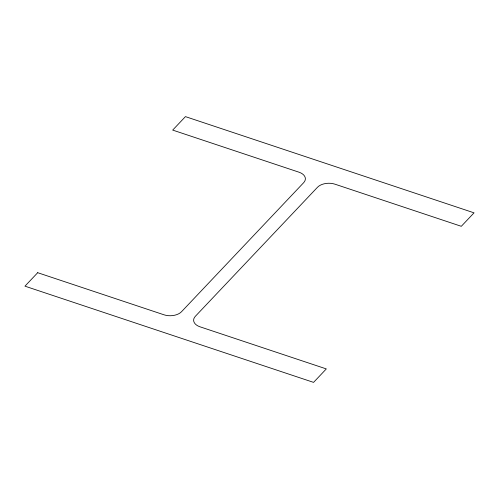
<?xml version="1.0" encoding="UTF-8"?>
<svg xmlns="http://www.w3.org/2000/svg" width="499" height="499" viewBox="0 0 499 499"><rect width="100%" height="100%" fill="white"/><g stroke="black" fill="none" stroke-linecap="round" stroke-linejoin="round"><path stroke-width="0.75" d="M37.699 272.697L24.95 286.164L313.565 382.377L326.315 368.911L200.037 326.814A12.849 7.735 -1.3 0 1 195.34 316.316L317.47 187.287A12.849 7.735 -1.3 0 1 335.029 184.206L461.301 226.303L474.05 212.836L185.435 116.623L172.685 130.089L298.963 172.186A12.849 7.735 -1.3 0 1 303.66 182.684L181.53 311.713A12.849 7.735 -1.3 0 1 163.971 314.794L37.699 272.697"/></g></svg>
